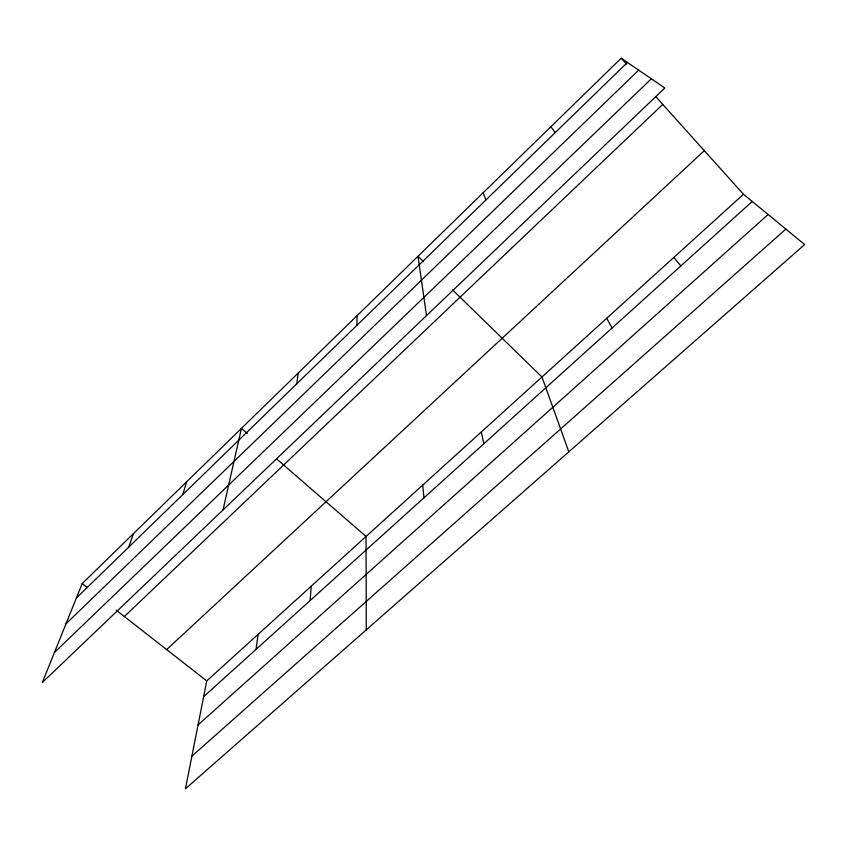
<?xml version="1.0" encoding="UTF-8"?>
<svg xmlns="http://www.w3.org/2000/svg" width="847" height="847" viewBox="0 0 847 847"><rect width="100%" height="100%" fill="white"/><g stroke="black" fill="none" stroke-linecap="round" stroke-linejoin="round"><path stroke-width="1.27" d="M356.883 325.375L357.053 315.687M310.14 600.534L311.23 586.188M296.778 383.797L298.239 373.019M256.027 649.384L258.155 634.297M743.486 194.27L206.763 680.903L185.429 788.801L804.65 244.55L743.486 194.27L655.684 96.558M223.036 509.926L241.437 428.391L247.324 433.495M182.783 494.595L186.562 481.879M128.68 547.173L133.508 533.599M82.18 583.615L42.35 682.491L664.81 88.003L621.211 58.199L82.18 583.615L87.326 587.638M76.389 598.003L627.415 62.445M65.981 623.837L638.68 70.142M54.441 652.486L651.343 78.803M124.329 616.531L662.756 104.425M166.679 649.596L704.312 150.671M203.651 696.668L752.252 201.47M198.06 724.926L768.102 214.503M191.877 756.17L785.857 229.103M116.113 610.115L206.763 680.903M276.778 459.042L366.052 536.479L366.264 629.861M423.616 261.734L418.005 256.27L426.496 315.603M452.584 289.939L541.953 376.989L568.824 451.832M621.211 58.199L626.515 64.097M673.81 257.435L680.829 265.937M550.846 126.785L555.261 132.566M606.685 318.303L612.074 328.001M483.161 192.756L485.924 199.966M481.318 431.97L483.828 443.764M422.717 485.098L423.945 497.814"/></g></svg>
